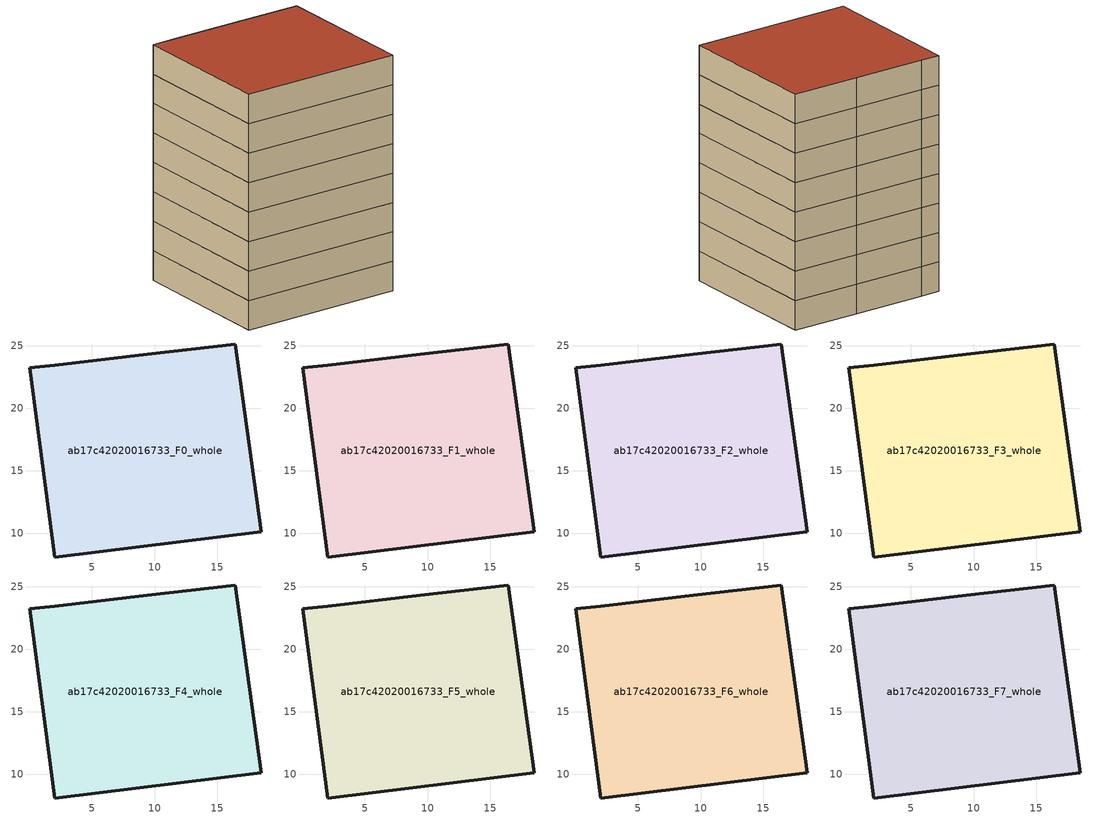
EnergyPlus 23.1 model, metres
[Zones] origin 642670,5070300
ab17c42020016733_F0_whole
 floor ground (EU_floor_Construction): 16.43,25.12 18.53,10.11 2.02,8.11 0.02,23.22 2.02,23.42 9.43,24.32 z0
 wall outside (EU_wall_Construction): 0.02,23.22 2.02,8.11 18.53,10.11 16.43,25.12 9.43,24.32 2.02,23.42 0.02,23.22 z0:3
ab17c42020016733_F1_whole
 floor to ab17c42020016733_F0_whole (EU_floor_Construction): 16.43,25.12 18.53,10.11 2.02,8.11 0.02,23.22 2.02,23.42 9.43,24.32 z3
 wall outside (EU_wall_Construction): 0.02,23.22 2.02,8.11 18.53,10.11 16.43,25.12 9.43,24.32 2.02,23.42 0.02,23.22 z3:6
ab17c42020016733_F2_whole
 floor to ab17c42020016733_F1_whole (EU_floor_Construction): 16.43,25.12 18.53,10.11 2.02,8.11 0.02,23.22 2.02,23.42 9.43,24.32 z6
 wall outside (EU_wall_Construction): 0.02,23.22 2.02,8.11 18.53,10.11 16.43,25.12 9.43,24.32 2.02,23.42 0.02,23.22 z6:9
ab17c42020016733_F3_whole
 floor to ab17c42020016733_F2_whole (EU_floor_Construction): 16.43,25.12 18.53,10.11 2.02,8.11 0.02,23.22 2.02,23.42 9.43,24.32 z9
 wall outside (EU_wall_Construction): 0.02,23.22 2.02,8.11 18.53,10.11 16.43,25.12 9.43,24.32 2.02,23.42 0.02,23.22 z9:12
ab17c42020016733_F4_whole
 floor to ab17c42020016733_F3_whole (EU_floor_Construction): 16.43,25.12 18.53,10.11 2.02,8.11 0.02,23.22 2.02,23.42 9.43,24.32 z12
 wall outside (EU_wall_Construction): 0.02,23.22 2.02,8.11 18.53,10.11 16.43,25.12 9.43,24.32 2.02,23.42 0.02,23.22 z12:15
ab17c42020016733_F5_whole
 floor to ab17c42020016733_F4_whole (EU_floor_Construction): 16.43,25.12 18.53,10.11 2.02,8.11 0.02,23.22 2.02,23.42 9.43,24.32 z15
 wall outside (EU_wall_Construction): 0.02,23.22 2.02,8.11 18.53,10.11 16.43,25.12 9.43,24.32 2.02,23.42 0.02,23.22 z15:18
ab17c42020016733_F6_whole
 floor to ab17c42020016733_F5_whole (EU_floor_Construction): 16.43,25.12 18.53,10.11 2.02,8.11 0.02,23.22 2.02,23.42 9.43,24.32 z18
 wall outside (EU_wall_Construction): 0.02,23.22 2.02,8.11 18.53,10.11 16.43,25.12 9.43,24.32 2.02,23.42 0.02,23.22 z18:21
ab17c42020016733_F7_whole
 floor to ab17c42020016733_F6_whole (EU_floor_Construction): 16.43,25.12 18.53,10.11 2.02,8.11 0.02,23.22 2.02,23.42 9.43,24.32 z21
 wall outside (EU_wall_Construction): 0.02,23.22 2.02,8.11 18.53,10.11 16.43,25.12 9.43,24.32 2.02,23.42 0.02,23.22 z21:24
 roof outside (EU_roof_Construction): 18.53,10.11 16.43,25.12 9.43,24.32 2.02,23.42 0.02,23.22 2.02,8.11 z24
[Building]
EU S2 Campaign: North Axis=0; Terrain=City; Solar Distribution=FullExterior
[Site:Location]
Lyon-Bron: Latitude=45.75; Longitude=5; Time Zone=1; Elevation=198
[SizingPeriod:WeatherFileDays]
AnnualSizingPeriod: Begin Month=1; Begin Day of Month=1; End Month=12; End Day of Month=31; Day of Week for Start Day=Monday; Use Weather File Daylight Saving Period=No; Use Weather File Rain and Snow Indicators=No
[MATERIAL]
EU_InternalMass_Material: Roughness=MediumRough; Thickness=0.1; Conductivity=1; Density=1800; Specific Heat=900; Thermal Absorptance=0.9; Solar Absorptance=0.7; Visible Absorptance=0.7
[MATERIAL:NOMASS] Roughness=MediumRough; Thermal Absorptance=0.9; Solar Absorptance=0.7; Visible Absorptance=0.7
Name | Thermal Resistance
EU_wall_NoMass | 0.776494
EU_roof_NoMass | 0.486893
EU_floor_NoMass | 0.421597
[CONSTRUCTION]
EU_wall_Construction: EU_wall_NoMass
EU_roof_Construction: EU_roof_NoMass
EU_floor_Construction: EU_floor_NoMass
EU_InternalMass_Construction: EU_InternalMass_Material
[ZONE] Type=1; Multiplier=1; Ceiling Height=autocalculate; Volume=755.59; Floor Area=autocalculate; Part of Total Floor Area=Yes
ab17c42020016733_F0_whole; ab17c42020016733_F1_whole; ab17c42020016733_F2_whole; ab17c42020016733_F3_whole; ab17c42020016733_F4_whole; ab17c42020016733_F5_whole; ab17c42020016733_F6_whole; ab17c42020016733_F7_whole
[INTERNALMASS] Construction=EU_InternalMass_Construction; Surface Area=251.863
Name | Zone or ZoneList
ab17c42020016733_F0_whole_EU_InternalMass | ab17c42020016733_F0_whole
ab17c42020016733_F1_whole_EU_InternalMass | ab17c42020016733_F1_whole
ab17c42020016733_F2_whole_EU_InternalMass | ab17c42020016733_F2_whole
ab17c42020016733_F3_whole_EU_InternalMass | ab17c42020016733_F3_whole
ab17c42020016733_F4_whole_EU_InternalMass | ab17c42020016733_F4_whole
ab17c42020016733_F5_whole_EU_InternalMass | ab17c42020016733_F5_whole
ab17c42020016733_F6_whole_EU_InternalMass | ab17c42020016733_F6_whole
ab17c42020016733_F7_whole_EU_InternalMass | ab17c42020016733_F7_whole
[OTHEREQUIPMENT] Fuel Type=Electricity; Design Level Calculation Method=Watts/Area; Power per Zone Floor Area=1; Fraction Latent=0; Fraction Radiant=0; Fraction Lost=0; Carbon Dioxide Generation Rate=0; EndUse Subcategory=EU_Step8_InternalGains
Name | Zone or ZoneList or Space or SpaceList | Schedule
EU_Step8_InternalGain_ab17c42020016733_F0_whole_f000 | ab17c42020016733_F0_whole | EU_Step8_GainSchedule_ab17c42020016733_F0_whole_f000
EU_Step8_InternalGain_ab17c42020016733_F1_whole_f000 | ab17c42020016733_F1_whole | EU_Step8_GainSchedule_ab17c42020016733_F1_whole_f000
EU_Step8_InternalGain_ab17c42020016733_F2_whole_f000 | ab17c42020016733_F2_whole | EU_Step8_GainSchedule_ab17c42020016733_F2_whole_f000
EU_Step8_InternalGain_ab17c42020016733_F3_whole_f000 | ab17c42020016733_F3_whole | EU_Step8_GainSchedule_ab17c42020016733_F3_whole_f000
EU_Step8_InternalGain_ab17c42020016733_F4_whole_f000 | ab17c42020016733_F4_whole | EU_Step8_GainSchedule_ab17c42020016733_F4_whole_f000
EU_Step8_InternalGain_ab17c42020016733_F5_whole_f000 | ab17c42020016733_F5_whole | EU_Step8_GainSchedule_ab17c42020016733_F5_whole_f000
EU_Step8_InternalGain_ab17c42020016733_F6_whole_f000 | ab17c42020016733_F6_whole | EU_Step8_GainSchedule_ab17c42020016733_F6_whole_f000
EU_Step8_InternalGain_ab17c42020016733_F7_whole_f000 | ab17c42020016733_F7_whole | EU_Step8_GainSchedule_ab17c42020016733_F7_whole_f000
[ZONEVENTILATION:DESIGNFLOWRATE] Schedule=EU_AlwaysOn; Design Flow Rate Calculation Method=AirChanges/Hour; Air Changes per Hour=0.693814; Ventilation Type=Natural; Fan Pressure Rise=0; Fan Total Efficiency=1; Constant Term Coefficient=1; Temperature Term Coefficient=0; Velocity Term Coefficient=0; Velocity Squared Term Coefficient=0; Minimum Indoor Temperature=-100; Maximum Indoor Temperature=100; Delta Temperature=-100; Minimum Outdoor Temperature=-100; Maximum Outdoor Temperature=100; Maximum Wind Speed=40
Name | Zone or ZoneList or Space or SpaceList
EU_ConstantAir_ab17c42020016733_F0_whole | ab17c42020016733_F0_whole
EU_ConstantAir_ab17c42020016733_F1_whole | ab17c42020016733_F1_whole
EU_ConstantAir_ab17c42020016733_F2_whole | ab17c42020016733_F2_whole
EU_ConstantAir_ab17c42020016733_F3_whole | ab17c42020016733_F3_whole
EU_ConstantAir_ab17c42020016733_F4_whole | ab17c42020016733_F4_whole
EU_ConstantAir_ab17c42020016733_F5_whole | ab17c42020016733_F5_whole
EU_ConstantAir_ab17c42020016733_F6_whole | ab17c42020016733_F6_whole
EU_ConstantAir_ab17c42020016733_F7_whole | ab17c42020016733_F7_whole
[HVACTEMPLATE:THERMOSTAT] Constant Heating Setpoint=20; Constant Cooling Setpoint=50
EU_HeatOnly_ab17c42020016733_F0_whole; EU_HeatOnly_ab17c42020016733_F1_whole; EU_HeatOnly_ab17c42020016733_F2_whole; EU_HeatOnly_ab17c42020016733_F3_whole; EU_HeatOnly_ab17c42020016733_F4_whole; EU_HeatOnly_ab17c42020016733_F5_whole; EU_HeatOnly_ab17c42020016733_F6_whole; EU_HeatOnly_ab17c42020016733_F7_whole
[HVACTEMPLATE:ZONE:IDEALLOADSAIRSYSTEM] System Availability Schedule=EU_AlwaysOn; Maximum Heating Supply Air Temperature=50; Minimum Cooling Supply Air Temperature=13; Maximum Heating Supply Air Humidity Ratio=0.0156; Minimum Cooling Supply Air Humidity Ratio=0.0077; Heating Limit=NoLimit; Cooling Limit=NoLimit; Heating Availability Schedule=EU_AlwaysOn; Cooling Availability Schedule=EU_CoolingOff; Dehumidification Control Type=ConstantSensibleHeatRatio; Cooling Sensible Heat Ratio=0.7; Dehumidification Setpoint=60; Humidification Control Type=None; Humidification Setpoint=30; Outdoor Air Method=None; Outdoor Air Flow Rate per Person=0.00944; Outdoor Air Flow Rate per Zone Floor Area=0; Outdoor Air Flow Rate per Zone=0; Demand Controlled Ventilation Type=None; Outdoor Air Economizer Type=NoEconomizer; Heat Recovery Type=None; Sensible Heat Recovery Effectiveness=0.7; Latent Heat Recovery Effectiveness=0.65
Name | Template Thermostat
ab17c42020016733_F0_whole | EU_HeatOnly_ab17c42020016733_F0_whole
ab17c42020016733_F1_whole | EU_HeatOnly_ab17c42020016733_F1_whole
ab17c42020016733_F2_whole | EU_HeatOnly_ab17c42020016733_F2_whole
ab17c42020016733_F3_whole | EU_HeatOnly_ab17c42020016733_F3_whole
ab17c42020016733_F4_whole | EU_HeatOnly_ab17c42020016733_F4_whole
ab17c42020016733_F5_whole | EU_HeatOnly_ab17c42020016733_F5_whole
ab17c42020016733_F6_whole | EU_HeatOnly_ab17c42020016733_F6_whole
ab17c42020016733_F7_whole | EU_HeatOnly_ab17c42020016733_F7_whole
[SIZING:ZONE] Zone Cooling Design Supply Air Temperature Input Method=SupplyAirTemperature; Zone Cooling Design Supply Air Temperature=13; Zone Heating Design Supply Air Temperature Input Method=SupplyAirTemperature; Zone Heating Design Supply Air Temperature=50; Zone Cooling Design Supply Air Humidity Ratio=0.008; Zone Heating Design Supply Air Humidity Ratio=0.008; Cooling Design Air Flow Method=DesignDay; Cooling Design Air Flow Rate=0; Cooling Minimum Air Flow per Zone Floor Area=0.000762; Cooling Minimum Air Flow=0; Cooling Minimum Air Flow Fraction=0.2; Heating Design Air Flow Method=DesignDay; Heating Design Air Flow Rate=0; Heating Maximum Air Flow per Zone Floor Area=0.002032; Heating Maximum Air Flow=0.141576; Heating Maximum Air Flow Fraction=0.3; Account for Dedicated Outdoor Air System=No; Dedicated Outdoor Air System Control Strategy=NeutralSupplyAir; Dedicated Outdoor Air Low Setpoint Temperature for Design=autosize; Dedicated Outdoor Air High Setpoint Temperature for Design=autosize; Zone Load Sizing Method=Sensible Load Only No Latent Load; Zone Latent Cooling Design Supply Air Humidity Ratio Input Method=HumidityRatioDifference; Zone Cooling Design Supply Air Humidity Ratio Difference=0.005; Zone Latent Heating Design Supply Air Humidity Ratio Input Method=HumidityRatioDifference; Zone Humidification Design Supply Air Humidity Ratio Difference=0.005
ab17c42020016733_F0_whole; ab17c42020016733_F1_whole; ab17c42020016733_F2_whole; ab17c42020016733_F3_whole; ab17c42020016733_F4_whole; ab17c42020016733_F5_whole; ab17c42020016733_F6_whole; ab17c42020016733_F7_whole
[SCHEDULE:CONSTANT]
Name | Hourly Value
EU_AlwaysOn | 1
EU_CoolingOff | 0
[SCHEDULE:FILE] Column Number=1; Rows to Skip at Top=0; Number of Hours of Data=8760; Column Separator=Comma; Interpolate to Timestep=No; Minutes per Item=60; Adjust Schedule for Daylight Savings=Yes
Name | File
EU_Step8_GainSchedule_ab17c42020016733_F0_whole_f000 | C:\Users\o_iseri\Desktop\OpenUBEM\openubem\outputs\eu_evidence\EU-11\FR-LYO-HAUTCOEURPENTES\idfs\ab17c42020016733\ab17c42020016733_F0_whole_f000_gain.csv
EU_Step8_GainSchedule_ab17c42020016733_F1_whole_f000 | C:\Users\o_iseri\Desktop\OpenUBEM\openubem\outputs\eu_evidence\EU-11\FR-LYO-HAUTCOEURPENTES\idfs\ab17c42020016733\ab17c42020016733_F1_whole_f000_gain.csv
EU_Step8_GainSchedule_ab17c42020016733_F2_whole_f000 | C:\Users\o_iseri\Desktop\OpenUBEM\openubem\outputs\eu_evidence\EU-11\FR-LYO-HAUTCOEURPENTES\idfs\ab17c42020016733\ab17c42020016733_F2_whole_f000_gain.csv
EU_Step8_GainSchedule_ab17c42020016733_F3_whole_f000 | C:\Users\o_iseri\Desktop\OpenUBEM\openubem\outputs\eu_evidence\EU-11\FR-LYO-HAUTCOEURPENTES\idfs\ab17c42020016733\ab17c42020016733_F3_whole_f000_gain.csv
EU_Step8_GainSchedule_ab17c42020016733_F4_whole_f000 | C:\Users\o_iseri\Desktop\OpenUBEM\openubem\outputs\eu_evidence\EU-11\FR-LYO-HAUTCOEURPENTES\idfs\ab17c42020016733\ab17c42020016733_F4_whole_f000_gain.csv
EU_Step8_GainSchedule_ab17c42020016733_F5_whole_f000 | C:\Users\o_iseri\Desktop\OpenUBEM\openubem\outputs\eu_evidence\EU-11\FR-LYO-HAUTCOEURPENTES\idfs\ab17c42020016733\ab17c42020016733_F5_whole_f000_gain.csv
EU_Step8_GainSchedule_ab17c42020016733_F6_whole_f000 | C:\Users\o_iseri\Desktop\OpenUBEM\openubem\outputs\eu_evidence\EU-11\FR-LYO-HAUTCOEURPENTES\idfs\ab17c42020016733\ab17c42020016733_F6_whole_f000_gain.csv
EU_Step8_GainSchedule_ab17c42020016733_F7_whole_f000 | C:\Users\o_iseri\Desktop\OpenUBEM\openubem\outputs\eu_evidence\EU-11\FR-LYO-HAUTCOEURPENTES\idfs\ab17c42020016733\ab17c42020016733_F7_whole_f000_gain.csv
